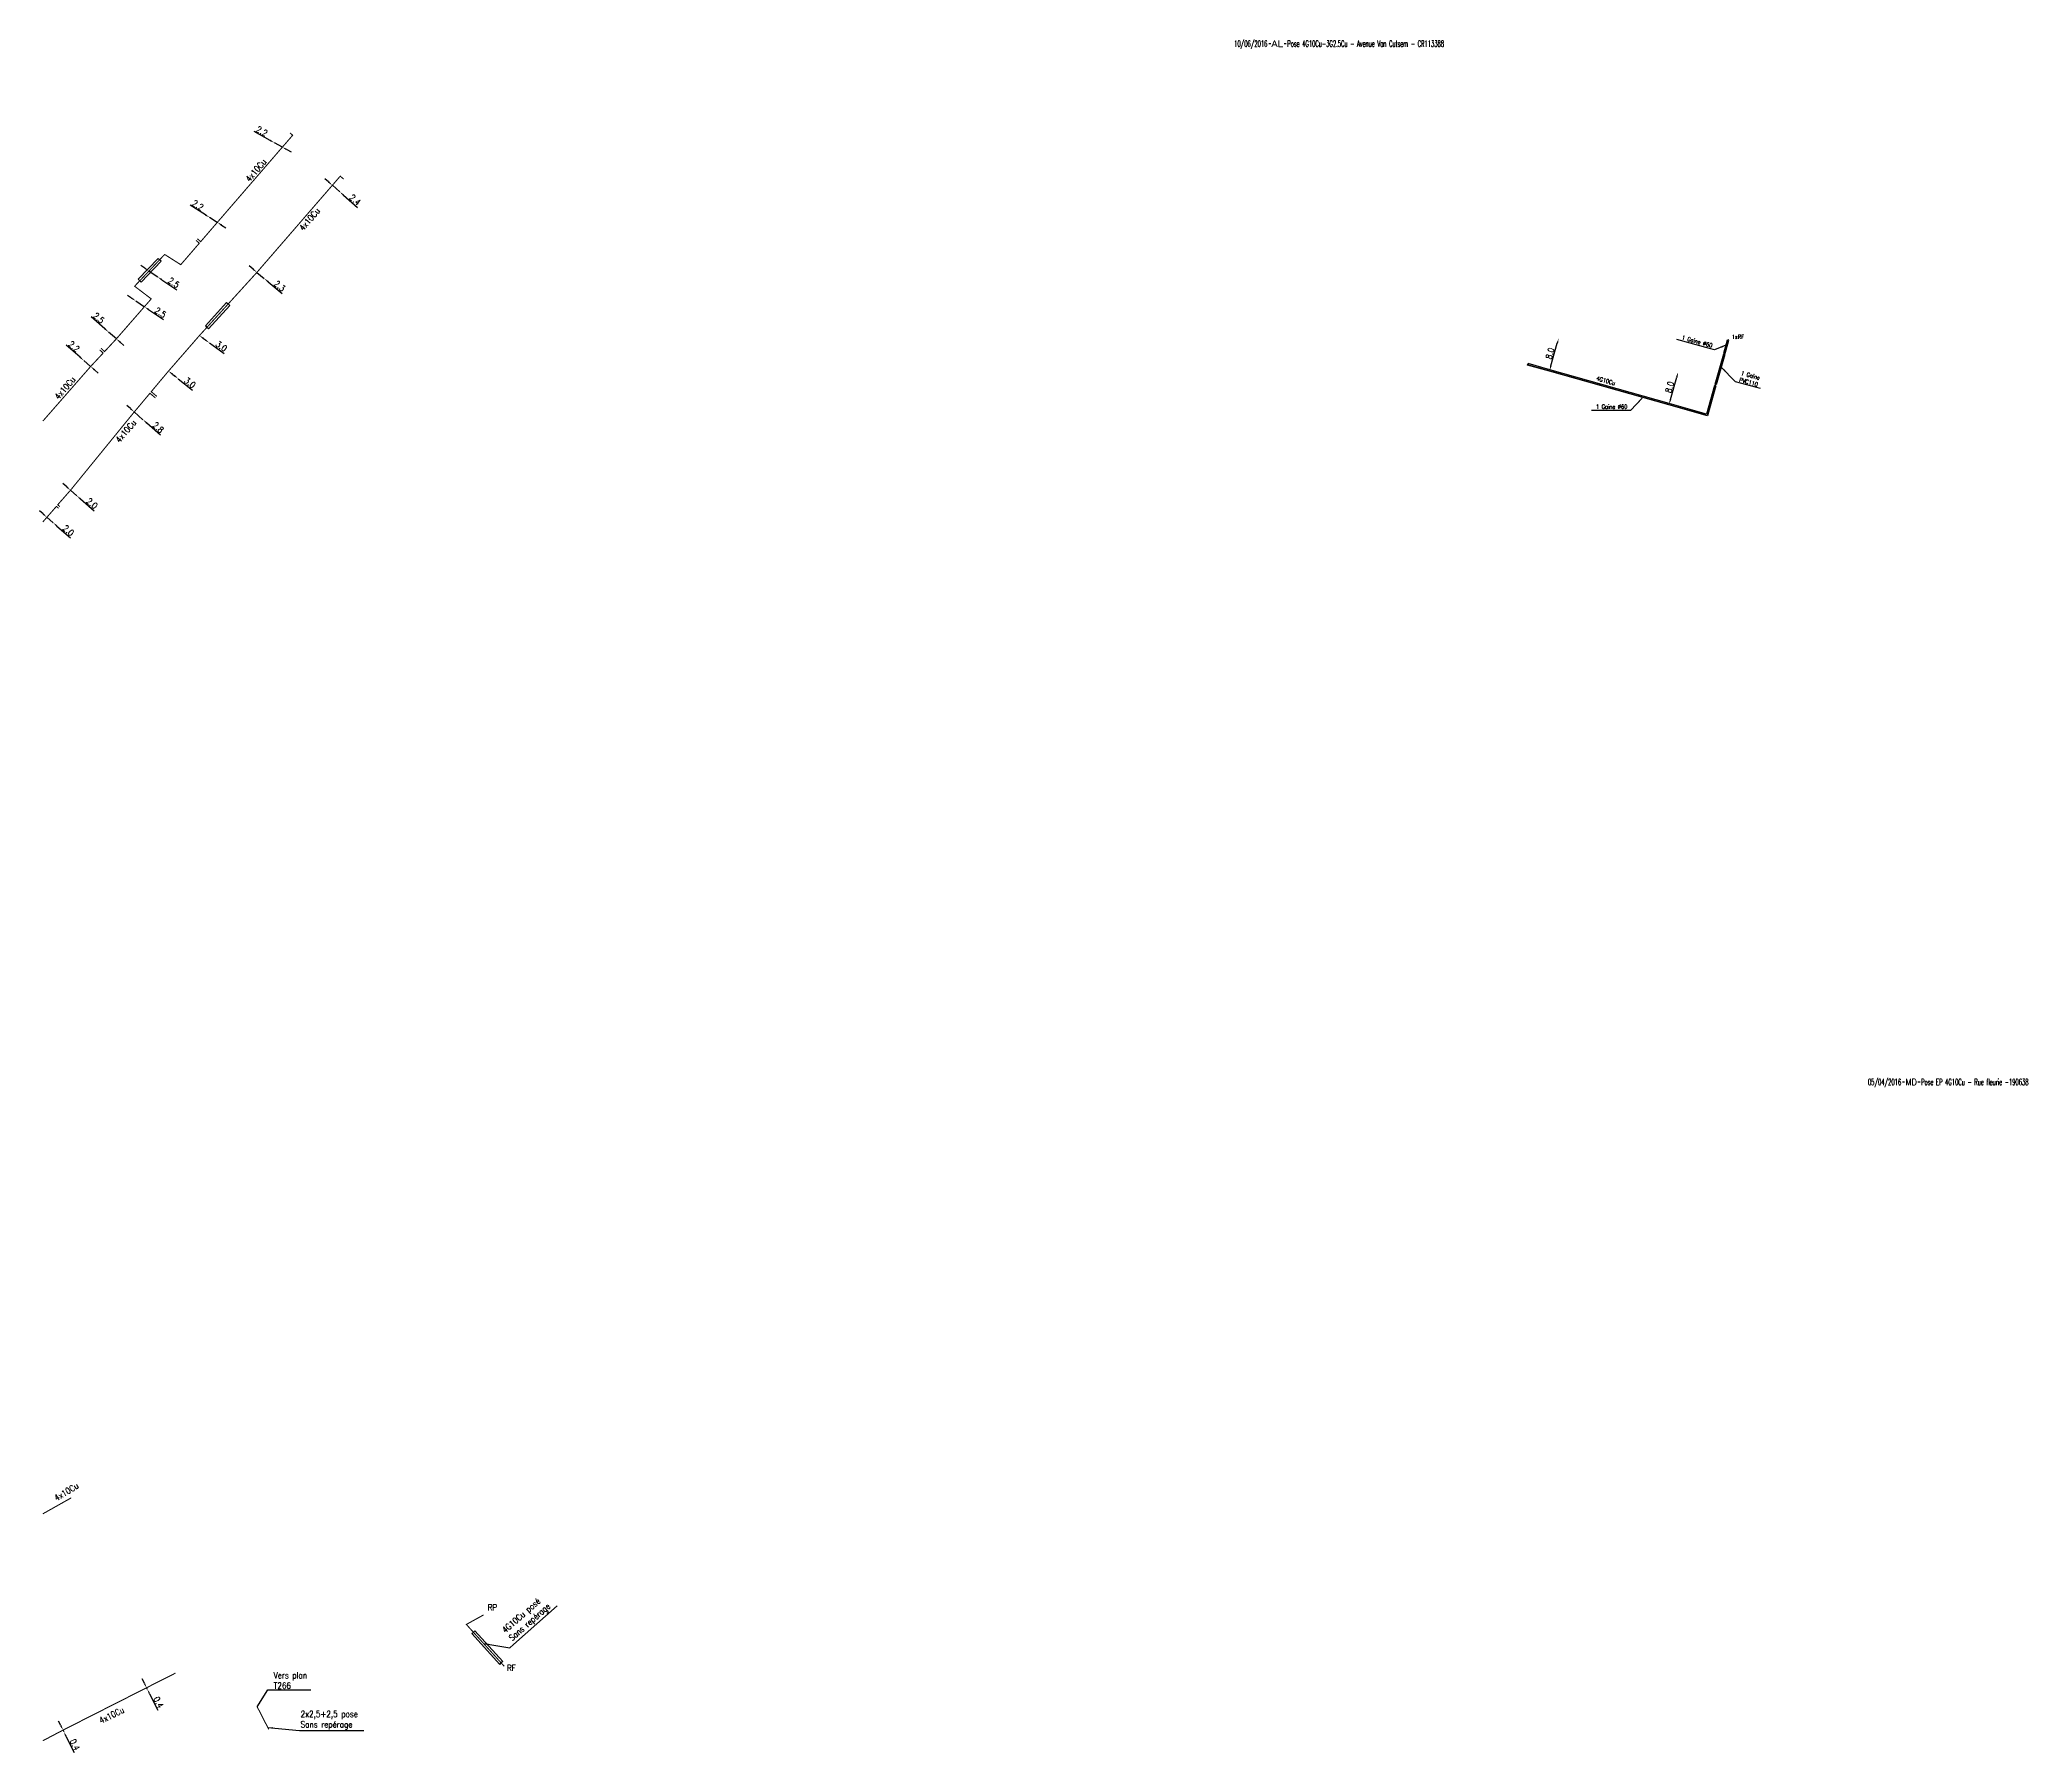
# Model space of a CAD drawing. Header units: millimetres. Extents: x 80999 to 81981, y 144000 to 144990.
# Drawn here: x 80999.2 to 81473, y 144577.7 to 144990 of the extents above; entities that cross this region are included whole.
import ezdxf
from ezdxf.enums import TextEntityAlignment as Align

# ---------------------------------------------------------------- set-up
doc = ezdxf.new("R2010")
doc.units = ezdxf.units.MM
doc.header["$PDMODE"] = 34
doc.linetypes.add('E_ST_Cu', pattern=[2000, 1000, 1000])
doc.layers.get('0').update_dxf_attribs({"linetype": 'CONTINUOUS'})
doc.layers.get('DEFPOINTS').update_dxf_attribs({"linetype": 'CONTINUOUS'})
for name, color, linetype in [('E_100', 3, 'CONTINUOUS'), ('E_400', 7, 'CONTINUOUS'), ('E_910', 3, 'CONTINUOUS')]:
    doc.layers.add(name, color=color, linetype=linetype)
doc.styles.get("Standard").update_dxf_attribs({"font": 'romans.shx', "width": 0.85})
doc.dimstyles.get("Standard").update_dxf_attribs({"dimtxt": 1.5, "dimasz": 1.2, "dimexe": 0.625, "dimexo": 0.625, "dimgap": 0.25, "dimtad": 1, "dimdec": 1, "dimzin": 0, "dimdsep": 46, "dimtxsty": 'Standard', "dimcen": -0.5, "dimadec": 0, "dimazin": 0, "dimtfac": 1, "dimtdec": 1, "dimtmove": 0, "dimatfit": 3, "dimfxl": 0, "dimtolj": 1, "dimtzin": 0, "dimarcsym": 0})

# ---------------------------------------------------------------- blocks, each defined once
blk = doc.blocks.new('*D73')
at = {"layer": 'DEFPOINTS', "color": 0, "linetype": 'Continuous', "transparency": 16777216}
for p in [(81009.85, 144912.72), (81009.85, 144912.72), (81011.51, 144911.28)]:
    blk.add_point(p, dxfattribs=at)
at = {"layer": 'E_100', "color": 0, "linetype": 'Continuous', "lineweight": -2, "transparency": 16777216}
for p, q in [((81008.95, 144913.51), (81005.65, 144916.38)), ((81011.51, 144911.28), (81009.85, 144912.72)), ((81012.42, 144910.49), (81013.32, 144909.7))]:
    blk.add_line(p, q, dxfattribs=at)
at = {"layer": 'E_100', "color": 0, "linetype": 'Continuous', "transparency": 16777216}
for points in [[(81009.08, 144913.66), (81008.82, 144913.36), (81009.85, 144912.72)], [(81012.55, 144910.64), (81012.29, 144910.34), (81011.51, 144911.28)]]:
    blk.add_solid(points, dxfattribs=at)
at = {"layer": 'E_100', "color": 0, "linetype": 'Continuous', "transparency": 16777216, "insert": (81007.5, 144916.09), "char_height": 1.5, "attachment_point": 5, "rotation": 319.0014}
blk.add_mtext('\\A1;2.2', dxfattribs=at)
blk = doc.blocks.new('*D74')
at = {"layer": 'DEFPOINTS', "color": 0, "linetype": 'Continuous', "transparency": 16777216}
for p in [(81015.82, 144919.57), (81015.82, 144919.57), (81017.7, 144917.93)]:
    blk.add_point(p, dxfattribs=at)
at = {"layer": 'E_100', "color": 0, "linetype": 'Continuous', "lineweight": -2, "transparency": 16777216}
for p, q in [((81014.91, 144920.36), (81011.61, 144923.22)), ((81017.7, 144917.93), (81015.82, 144919.57)), ((81018.6, 144917.14), (81019.51, 144916.36))]:
    blk.add_line(p, q, dxfattribs=at)
at = {"layer": 'E_100', "color": 0, "linetype": 'Continuous', "transparency": 16777216}
for points in [[(81015.04, 144920.51), (81014.78, 144920.21), (81015.82, 144919.57)], [(81018.74, 144917.3), (81018.47, 144916.99), (81017.7, 144917.93)]]:
    blk.add_solid(points, dxfattribs=at)
at = {"layer": 'E_100', "color": 0, "linetype": 'Continuous', "transparency": 16777216, "insert": (81013.46, 144922.94), "char_height": 1.5, "attachment_point": 5, "rotation": 319.0014}
blk.add_mtext('\\A1;2.5', dxfattribs=at)
blk = doc.blocks.new('*D75')
at = {"layer": 'DEFPOINTS', "color": 0, "linetype": 'Continuous', "transparency": 16777216}
for p in [(81040.14, 144947.14), (81040.14, 144947.14), (81041.99, 144945.96)]:
    blk.add_point(p, dxfattribs=at)
at = {"layer": 'E_100', "color": 0, "linetype": 'Continuous', "lineweight": -2, "transparency": 16777216}
for p, q in [((81039.12, 144947.78), (81035.44, 144950.13)), ((81041.99, 144945.96), (81040.14, 144947.14)), ((81043.01, 144945.32), (81044.02, 144944.67))]:
    blk.add_line(p, q, dxfattribs=at)
at = {"layer": 'E_100', "color": 0, "linetype": 'Continuous', "transparency": 16777216}
for points in [[(81039.23, 144947.95), (81039.02, 144947.61), (81040.14, 144947.14)], [(81043.11, 144945.49), (81042.9, 144945.15), (81041.99, 144945.96)]]:
    blk.add_solid(points, dxfattribs=at)
at = {"layer": 'E_100', "color": 0, "linetype": 'Continuous', "transparency": 16777216, "insert": (81037.31, 144950.12), "char_height": 1.5, "attachment_point": 5, "rotation": 327.564}
blk.add_mtext('\\A1;2.2', dxfattribs=at)
blk = doc.blocks.new('*D76')
at = {"layer": 'DEFPOINTS', "color": 0, "linetype": 'Continuous', "transparency": 16777216}
for p in [(81055.72, 144965.12), (81055.72, 144965.12), (81057.64, 144964.06)]:
    blk.add_point(p, dxfattribs=at)
at = {"layer": 'E_100', "color": 0, "linetype": 'Continuous', "lineweight": -2, "transparency": 16777216}
for p, q in [((81054.67, 144965.7), (81050.84, 144967.81)), ((81057.64, 144964.06), (81055.72, 144965.12)), ((81058.69, 144963.48), (81059.75, 144962.9))]:
    blk.add_line(p, q, dxfattribs=at)
at = {"layer": 'E_100', "color": 0, "linetype": 'Continuous', "transparency": 16777216}
for points in [[(81054.76, 144965.88), (81054.57, 144965.53), (81055.72, 144965.12)], [(81058.79, 144963.66), (81058.6, 144963.31), (81057.64, 144964.06)]]:
    blk.add_solid(points, dxfattribs=at)
at = {"layer": 'E_100', "color": 0, "linetype": 'Continuous', "transparency": 16777216, "insert": (81052.71, 144967.92), "char_height": 1.5, "attachment_point": 5, "rotation": 331.1407}
blk.add_mtext('\\A1;2.2', dxfattribs=at)
blk = doc.blocks.new('*D77')
at = {"layer": 'DEFPOINTS', "color": 0, "linetype": 'Continuous', "transparency": 16777216}
for p in [(81022.37, 144927.06), (81024.44, 144925.66), (81024.44, 144925.66)]:
    blk.add_point(p, dxfattribs=at)
at = {"layer": 'E_100', "color": 0, "linetype": 'Continuous', "lineweight": -2, "transparency": 16777216}
for p, q in [((81021.37, 144927.73), (81020.38, 144928.39)), ((81022.37, 144927.06), (81024.44, 144925.66)), ((81025.44, 144924.99), (81029.07, 144922.56))]:
    blk.add_line(p, q, dxfattribs=at)
at = {"layer": 'E_100', "color": 0, "linetype": 'Continuous', "transparency": 16777216}
for points in [[(81021.48, 144927.89), (81021.26, 144927.56), (81022.37, 144927.06)], [(81025.55, 144925.16), (81025.33, 144924.83), (81024.44, 144925.66)]]:
    blk.add_solid(points, dxfattribs=at)
at = {"layer": 'E_100', "color": 0, "linetype": 'Continuous', "transparency": 16777216, "insert": (81028.31, 144924.27), "char_height": 1.5, "attachment_point": 5, "rotation": 326.1197}
blk.add_mtext('\\A1;2.5', dxfattribs=at)
blk = doc.blocks.new('*D78')
at = {"layer": 'DEFPOINTS', "color": 0, "linetype": 'Continuous', "transparency": 16777216}
for p in [(81025.57, 144934.24), (81027.64, 144932.84), (81027.64, 144932.84)]:
    blk.add_point(p, dxfattribs=at)
at = {"layer": 'E_100', "color": 0, "linetype": 'Continuous', "lineweight": -2, "transparency": 16777216}
for p, q in [((81024.57, 144934.91), (81023.58, 144935.58)), ((81025.57, 144934.24), (81027.64, 144932.84)), ((81028.63, 144932.17), (81032.26, 144929.73))]:
    blk.add_line(p, q, dxfattribs=at)
at = {"layer": 'E_100', "color": 0, "linetype": 'Continuous', "transparency": 16777216}
for points in [[(81024.68, 144935.08), (81024.46, 144934.75), (81025.57, 144934.24)], [(81028.75, 144932.34), (81028.52, 144932.01), (81027.64, 144932.84)]]:
    blk.add_solid(points, dxfattribs=at)
at = {"layer": 'E_100', "color": 0, "linetype": 'Continuous', "transparency": 16777216, "insert": (81031.5, 144931.45), "char_height": 1.5, "attachment_point": 5, "rotation": 326.0336}
blk.add_mtext('\\A1;2.5', dxfattribs=at)
blk = doc.blocks.new('*D79')
at = {"layer": 'DEFPOINTS', "color": 0, "linetype": 'Continuous', "transparency": 16777216}
for p in [(81000.98, 144874.99), (81002.49, 144873.68), (81002.49, 144873.68)]:
    blk.add_point(p, dxfattribs=at)
at = {"layer": 'E_100', "color": 0, "linetype": 'Continuous', "lineweight": -2, "transparency": 16777216}
for p, q in [((81000.08, 144875.78), (80999.17, 144876.57)), ((81000.98, 144874.99), (81002.49, 144873.68)), ((81003.4, 144872.89), (81006.69, 144870.02))]:
    blk.add_line(p, q, dxfattribs=at)
at = {"layer": 'E_100', "color": 0, "linetype": 'Continuous', "transparency": 16777216}
for points in [[(81000.21, 144875.93), (80999.95, 144875.63), (81000.98, 144874.99)], [(81003.53, 144873.04), (81003.27, 144872.74), (81002.49, 144873.68)]]:
    blk.add_solid(points, dxfattribs=at)
at = {"layer": 'E_100', "color": 0, "linetype": 'Continuous', "transparency": 16777216, "insert": (81006.15, 144871.82), "char_height": 1.5, "attachment_point": 5, "rotation": 318.9385}
blk.add_mtext('\\A1;2.0', dxfattribs=at)
blk = doc.blocks.new('*D80')
at = {"layer": 'DEFPOINTS', "color": 0, "linetype": 'Continuous', "transparency": 16777216}
for p in [(81006.66, 144881.5), (81008.16, 144880.19), (81008.16, 144880.19)]:
    blk.add_point(p, dxfattribs=at)
at = {"layer": 'E_100', "color": 0, "linetype": 'Continuous', "lineweight": -2, "transparency": 16777216}
for p, q in [((81005.75, 144882.29), (81004.85, 144883.08)), ((81006.66, 144881.5), (81008.16, 144880.19)), ((81009.07, 144879.4), (81012.36, 144876.53))]:
    blk.add_line(p, q, dxfattribs=at)
at = {"layer": 'E_100', "color": 0, "linetype": 'Continuous', "transparency": 16777216}
for points in [[(81005.88, 144882.44), (81005.62, 144882.14), (81006.66, 144881.5)], [(81009.2, 144879.55), (81008.94, 144879.25), (81008.16, 144880.19)]]:
    blk.add_solid(points, dxfattribs=at)
at = {"layer": 'E_100', "color": 0, "linetype": 'Continuous', "transparency": 16777216, "insert": (81011.83, 144878.33), "char_height": 1.5, "attachment_point": 5, "rotation": 318.9385}
blk.add_mtext('\\A1;2.0', dxfattribs=at)
blk = doc.blocks.new('*D81')
at = {"layer": 'DEFPOINTS', "color": 0, "linetype": 'Continuous', "transparency": 16777216}
for p in [(81022, 144900.33), (81024.1, 144898.48), (81024.1, 144898.48)]:
    blk.add_point(p, dxfattribs=at)
at = {"layer": 'E_100', "color": 0, "linetype": 'Continuous', "lineweight": -2, "transparency": 16777216}
for p, q in [((81021.1, 144901.13), (81020.2, 144901.92)), ((81022, 144900.33), (81024.1, 144898.48)), ((81025, 144897.69), (81028.28, 144894.8))]:
    blk.add_line(p, q, dxfattribs=at)
at = {"layer": 'E_100', "color": 0, "linetype": 'Continuous', "transparency": 16777216}
for points in [[(81021.23, 144901.28), (81020.97, 144900.98), (81022, 144900.33)], [(81025.14, 144897.84), (81024.87, 144897.54), (81024.1, 144898.48)]]:
    blk.add_solid(points, dxfattribs=at)
at = {"layer": 'E_100', "color": 0, "linetype": 'Continuous', "transparency": 16777216, "insert": (81027.76, 144896.6), "char_height": 1.5, "attachment_point": 5, "rotation": 318.6452}
blk.add_mtext('\\A1;2.8', dxfattribs=at)
blk = doc.blocks.new('*D82')
at = {"layer": 'DEFPOINTS', "color": 0, "linetype": 'Continuous', "transparency": 16777216}
for p in [(81030.25, 144910.18), (81032.6, 144908.32), (81032.6, 144908.32)]:
    blk.add_point(p, dxfattribs=at)
at = {"layer": 'E_100', "color": 0, "linetype": 'Continuous', "lineweight": -2, "transparency": 16777216}
for p, q in [((81031.19, 144909.43), (81031.66, 144909.06)), ((81032.6, 144908.32), (81036.03, 144905.6))]:
    blk.add_line(p, q, dxfattribs=at)
at = {"layer": 'E_100', "color": 0, "linetype": 'Continuous', "transparency": 16777216}
for points in [[(81031.31, 144909.59), (81031.06, 144909.28), (81030.25, 144910.18)], [(81031.78, 144909.22), (81031.53, 144908.9), (81032.6, 144908.32)]]:
    blk.add_solid(points, dxfattribs=at)
at = {"layer": 'E_100', "color": 0, "linetype": 'Continuous', "transparency": 16777216, "insert": (81035.4, 144907.37), "char_height": 1.5, "attachment_point": 5, "rotation": 321.6623}
blk.add_mtext('\\A1;3.0', dxfattribs=at)
blk = doc.blocks.new('*D83')
at = {"layer": 'DEFPOINTS', "color": 0, "linetype": 'Continuous', "transparency": 16777216}
for p in [(81037.68, 144918.71), (81040.11, 144916.96), (81040.11, 144916.96)]:
    blk.add_point(p, dxfattribs=at)
at = {"layer": 'E_100', "color": 0, "linetype": 'Continuous', "lineweight": -2, "transparency": 16777216}
for p, q in [((81038.65, 144918.01), (81039.14, 144917.66)), ((81040.11, 144916.96), (81043.67, 144914.41))]:
    blk.add_line(p, q, dxfattribs=at)
at = {"layer": 'E_100', "color": 0, "linetype": 'Continuous', "transparency": 16777216}
for points in [[(81038.77, 144918.17), (81038.53, 144917.84), (81037.68, 144918.71)], [(81039.26, 144917.82), (81039.02, 144917.49), (81040.11, 144916.96)]]:
    blk.add_solid(points, dxfattribs=at)
at = {"layer": 'E_100', "color": 0, "linetype": 'Continuous', "transparency": 16777216, "insert": (81042.96, 144916.15), "char_height": 1.5, "attachment_point": 5, "rotation": 324.3782}
blk.add_mtext('\\A1;3.0', dxfattribs=at)
blk = doc.blocks.new('*D84')
at = {"layer": 'DEFPOINTS', "color": 0, "linetype": 'Continuous', "transparency": 16777216}
for p in [(81051.52, 144933.93), (81053.29, 144932.45), (81053.29, 144932.45)]:
    blk.add_point(p, dxfattribs=at)
at = {"layer": 'E_100', "color": 0, "linetype": 'Continuous', "lineweight": -2, "transparency": 16777216}
for p, q in [((81050.6, 144934.7), (81049.68, 144935.47)), ((81051.52, 144933.93), (81053.29, 144932.45)), ((81054.21, 144931.68), (81057.56, 144928.88))]:
    blk.add_line(p, q, dxfattribs=at)
at = {"layer": 'E_100', "color": 0, "linetype": 'Continuous', "transparency": 16777216}
for points in [[(81050.73, 144934.85), (81050.47, 144934.54), (81051.52, 144933.93)], [(81054.34, 144931.84), (81054.08, 144931.53), (81053.29, 144932.45)]]:
    blk.add_solid(points, dxfattribs=at)
at = {"layer": 'E_100', "color": 0, "linetype": 'Continuous', "transparency": 16777216, "insert": (81056.99, 144930.66), "char_height": 1.5, "attachment_point": 5, "rotation": 320.0975}
blk.add_mtext('\\A1;2.3', dxfattribs=at)
blk = doc.blocks.new('*D85')
at = {"layer": 'DEFPOINTS', "color": 0, "linetype": 'Continuous', "transparency": 16777216}
for p in [(81069.67, 144954.88), (81071.47, 144953.3), (81071.47, 144953.3)]:
    blk.add_point(p, dxfattribs=at)
at = {"layer": 'E_100', "color": 0, "linetype": 'Continuous', "lineweight": -2, "transparency": 16777216}
for p, q in [((81068.77, 144955.68), (81067.87, 144956.47)), ((81069.67, 144954.88), (81071.47, 144953.3)), ((81072.37, 144952.51), (81075.7, 144949.58))]:
    blk.add_line(p, q, dxfattribs=at)
at = {"layer": 'E_100', "color": 0, "linetype": 'Continuous', "transparency": 16777216}
for points in [[(81068.9, 144955.83), (81068.63, 144955.53), (81069.67, 144954.88)], [(81072.5, 144952.66), (81072.24, 144952.36), (81071.47, 144953.3)]]:
    blk.add_solid(points, dxfattribs=at)
at = {"layer": 'E_100', "color": 0, "linetype": 'Continuous', "transparency": 16777216, "insert": (81075.14, 144951.39), "char_height": 1.5, "attachment_point": 5, "rotation": 318.6376}
blk.add_mtext('\\A1;2.4', dxfattribs=at)
blk = doc.blocks.new('*D86')
at = {"layer": 'DEFPOINTS', "color": 0, "linetype": 'Continuous', "transparency": 16777216}
for p in [(81004.86, 144583.11), (81005.03, 144582.75), (81005.03, 144582.75)]:
    blk.add_point(p, dxfattribs=at)
at = {"layer": 'E_100', "color": 0, "linetype": 'Continuous', "lineweight": -2, "transparency": 16777216}
for p, q in [((81004.33, 144584.19), (81003.8, 144585.26)), ((81004.86, 144583.11), (81005.03, 144582.75)), ((81005.56, 144581.67), (81007.52, 144577.7))]:
    blk.add_line(p, q, dxfattribs=at)
at = {"layer": 'E_100', "color": 0, "linetype": 'Continuous', "transparency": 16777216}
for points in [[(81004.51, 144584.27), (81004.15, 144584.1), (81004.86, 144583.11)], [(81005.74, 144581.76), (81005.38, 144581.59), (81005.03, 144582.75)]]:
    blk.add_solid(points, dxfattribs=at)
at = {"layer": 'E_100', "color": 0, "linetype": 'Continuous', "transparency": 16777216, "insert": (81007.7, 144579.59), "char_height": 1.5, "attachment_point": 5, "rotation": 296.1795}
blk.add_mtext('\\A1;0.4', dxfattribs=at)
blk = doc.blocks.new('*D87')
at = {"layer": 'DEFPOINTS', "color": 0, "linetype": 'Continuous', "transparency": 16777216}
for p in [(81024.96, 144593.31), (81025.14, 144592.95), (81025.14, 144592.95)]:
    blk.add_point(p, dxfattribs=at)
at = {"layer": 'E_100', "color": 0, "linetype": 'Continuous', "lineweight": -2, "transparency": 16777216}
for p, q in [((81024.43, 144594.38), (81023.9, 144595.46)), ((81024.96, 144593.31), (81025.14, 144592.95)), ((81025.68, 144591.87), (81027.65, 144587.91))]:
    blk.add_line(p, q, dxfattribs=at)
at = {"layer": 'E_100', "color": 0, "linetype": 'Continuous', "transparency": 16777216}
for points in [[(81024.61, 144594.47), (81024.25, 144594.29), (81024.96, 144593.31)], [(81025.86, 144591.96), (81025.5, 144591.79), (81025.14, 144592.95)]]:
    blk.add_solid(points, dxfattribs=at)
at = {"layer": 'E_100', "color": 0, "linetype": 'Continuous', "transparency": 16777216, "insert": (81027.83, 144589.8), "char_height": 1.5, "attachment_point": 5, "rotation": 296.4484}
blk.add_mtext('\\A1;0.4', dxfattribs=at)
blk = doc.blocks.new('GIS_MODF')
at = {"color": 0, "linetype": 'Continuous', "flags": 128}
for points in [[(-2.18, -0.01), (-1.68, -0.01)], [(1.52, -0.01), (2.02, -0.01)]]:
    blk.add_lwpolyline(points, dxfattribs=at)
at = {"color": 0, "linetype": 'Continuous', "width": 0.5}
blk.add_attdef('DATE', text='', height=1.5, dxfattribs=at).set_placement((-2.5, -0.8), align=Align.RIGHT)
at = {"color": 0, "linetype": 'Continuous', "width": 1.771291}
blk.add_attdef('USER', text='', height=1.5, dxfattribs=at).set_placement((-1.51, -0.8), (1.28, -0.8), align=Align.FIT)
at = {"color": 0, "linetype": 'Continuous', "width": 0.5}
blk.add_attdef('DESC', (2.29, -0.8), '', height=1.5, dxfattribs=at)
blk = doc.blocks.new('*D153')
at = {"layer": 'DEFPOINTS', "color": 0, "linetype": 'Continuous', "transparency": 16777216}
for p in [(81393.53, 144909.89), (81393.53, 144909.89), (81391.35, 144902.19)]:
    blk.add_point(p, dxfattribs=at)
at = {"layer": 'E_100', "color": 0, "linetype": 'Continuous', "lineweight": -2, "transparency": 16777216}
blk.add_line((81391.68, 144903.34), (81393.2, 144908.73), dxfattribs=at)
at = {"layer": 'E_100', "color": 0, "linetype": 'Continuous', "transparency": 16777216}
for points in [[(81393.01, 144908.79), (81393.39, 144908.68), (81393.53, 144909.89)], [(81391.49, 144903.4), (81391.87, 144903.29), (81391.35, 144902.19)]]:
    blk.add_solid(points, dxfattribs=at)
at = {"layer": 'E_100', "color": 0, "linetype": 'Continuous', "transparency": 16777216, "insert": (81391.48, 144906.31), "char_height": 1.5, "attachment_point": 5, "rotation": 74.2323}
blk.add_mtext('\\A1;8.0', dxfattribs=at)
blk = doc.blocks.new('*D154')
at = {"layer": 'DEFPOINTS', "color": 0, "linetype": 'Continuous', "transparency": 16777216}
for p in [(81364.76, 144918.01), (81364.76, 144918.01), (81362.59, 144910.31)]:
    blk.add_point(p, dxfattribs=at)
at = {"layer": 'E_100', "color": 0, "linetype": 'Continuous', "lineweight": -2, "transparency": 16777216}
blk.add_line((81362.91, 144911.47), (81364.43, 144916.86), dxfattribs=at)
at = {"layer": 'E_100', "color": 0, "linetype": 'Continuous', "transparency": 16777216}
for points in [[(81364.24, 144916.91), (81364.63, 144916.8), (81364.76, 144918.01)], [(81362.72, 144911.52), (81363.1, 144911.41), (81362.59, 144910.31)]]:
    blk.add_solid(points, dxfattribs=at)
at = {"layer": 'E_100', "color": 0, "linetype": 'Continuous', "transparency": 16777216, "insert": (81362.71, 144914.43), "char_height": 1.5, "attachment_point": 5, "rotation": 74.2323}
blk.add_mtext('\\A1;8.0', dxfattribs=at)

msp = doc.modelspace()

# ---------------------------------------------------------------- linework, layer by layer
at = {"layer": 'E_100', "linetype": 'E_ST_Cu', "flags": 128}
for points in [[(81037.21, 144942, 0.25, 0.25, 0), (81037.99, 144941.32, 0.25, 0.25, 0), (81041.99, 144945.96, 0.25, 0.25, 0), (81057.64, 144964.06, 0.25, 0.25, 0), (81060.13, 144966.93, 0.25, 0.25, 0), (81059.48, 144967.49, 0, 0, 0)], [(81027.43, 144904.09, 0.25, 0.25, 0), (81026.09, 144905.22, 0.25, 0.25, 0), (81030.25, 144910.18, 0.25, 0.25, 0), (81037.68, 144918.71, 0.25, 0.25, 0), (81051.52, 144933.93, 0.25, 0.25, 0), (81069.67, 144954.88, 0.25, 0.25, 0), (81071.57, 144957.08, 0.25, 0.25, 0), (81072.4, 144956.36, 0, 0, 0)], [(81111.04, 144598.47, 0.25, 0.25, 0), (81101.92, 144608.54, 0.25, 0.25, 0), (81106.07, 144610.84, 0, 0, 0)]]:
    msp.add_lwpolyline(points, format="xyseb", dxfattribs=at)
for points, const_width in [([(81014, 144915.67), (81014.86, 144914.87), (81017.7, 144917.93), (81017.7, 144917.93), (81017.7, 144917.93), (81024.44, 144925.66), (81026.09, 144927.55), (81022.09, 144930.6), (81023.33, 144931.91), (81029.32, 144938.24), (81033.19, 144935.78), (81033.87, 144936.56), (81037.66, 144940.95), (81036.88, 144941.62)], 0.25), ([(81000, 144898.13), (81011.51, 144911.28), (81014.52, 144914.51), (81013.68, 144915.29)], 0.25), ([(81405.6, 144917.78), (81400.47, 144899.62), (81391.35, 144902.19), (81362.59, 144910.31), (81357.11, 144911.86)], 0.1), ([(81004.11, 144877.55), (81003.58, 144877.99), (81006.66, 144881.5), (81022, 144900.33), (81025.77, 144904.83), (81027.1, 144903.72)], 0.25), ([(81000, 144873.86), (81000.98, 144874.99), (81003.26, 144877.6), (81003.78, 144877.17)], 0.25), ([(81000, 144635.16), (81006.84, 144639.01)], 0.25), ([(81000, 144580.55), (81004.86, 144583.11), (81031.95, 144596.85)], 0.25), ([(81054.37, 144583.29), (81051.6, 144588.7)], 0.25)]:
    msp.add_lwpolyline(points, dxfattribs=dict(at, const_width=const_width))
at = {"layer": 'E_400', "color": 7}
for p, q in [((81022.97, 144932.26), (81027.74, 144937.3)), ((81023.69, 144931.57), (81028.47, 144936.61)), ((81027.74, 144937.3), (81028.1, 144936.95)), ((81028.47, 144936.61), (81028.1, 144936.95)), ((81022.97, 144932.26), (81023.33, 144931.91)), ((81023.69, 144931.57), (81023.33, 144931.91)), ((81039.12, 144921.04), (81044.23, 144926.65)), ((81039.86, 144920.36), (81044.97, 144925.98)), ((81044.23, 144926.65), (81044.6, 144926.32)), ((81044.97, 144925.98), (81044.6, 144926.32)), ((81039.12, 144921.04), (81039.49, 144920.7)), ((81039.86, 144920.36), (81039.49, 144920.7)), ((81103.23, 144606.35), (81103.6, 144606.68)), ((81109.94, 144598.94), (81103.23, 144606.35)), ((81103.97, 144607.02), (81103.6, 144606.68)), ((81110.68, 144599.61), (81103.97, 144607.02)), ((81109.94, 144598.94), (81110.31, 144599.27)), ((81110.68, 144599.61), (81110.31, 144599.27))]:
    msp.add_line(p, q, dxfattribs=at)
at = {"layer": 'E_400', "color": 7, "linetype": 'CONTINUOUS'}
for p, q in [((81404.49, 144914.5), (81405.4, 144917.7)), ((81404.83, 144914.41), (81405.73, 144917.61)), ((81405.4, 144917.7), (81405.56, 144917.66)), ((81405.73, 144917.61), (81405.56, 144917.66)), ((81357.31, 144911.62), (81357.36, 144911.79)), ((81362.54, 144910.14), (81357.31, 144911.62)), ((81357.4, 144911.96), (81357.36, 144911.79)), ((81362.63, 144910.48), (81357.4, 144911.96)), ((81404.42, 144914.27), (81402.36, 144906.97)), ((81404.76, 144914.18), (81402.7, 144906.87)), ((81404.42, 144914.27), (81404.59, 144914.22)), ((81404.49, 144914.5), (81404.66, 144914.46)), ((81404.76, 144914.18), (81404.59, 144914.22)), ((81404.83, 144914.41), (81404.66, 144914.46)), ((81391.31, 144902.02), (81362.54, 144910.14)), ((81391.4, 144902.36), (81362.63, 144910.48)), ((81402.29, 144906.7), (81400.35, 144899.83)), ((81402.62, 144906.61), (81400.59, 144899.4)), ((81402.29, 144906.7), (81402.45, 144906.66)), ((81402.36, 144906.97), (81402.53, 144906.92)), ((81402.62, 144906.61), (81402.45, 144906.66)), ((81402.7, 144906.87), (81402.53, 144906.92)), ((81400.59, 144899.4), (81391.31, 144902.02)), ((81400.35, 144899.83), (81391.4, 144902.36))]:
    msp.add_line(p, q, dxfattribs=at)

# ---------------------------------------------------------------- block references
at = {"layer": 'E_910', "linetype": 'Continuous'}
ref = msp.add_blockref('GIS_MODF', (81297.19, 144989.01), dxfattribs=at)
ref.add_attrib('DATE', '10/06/2016', dxfattribs={"layer": '0', "color": 0, "linetype": 'Continuous', "height": 1.5, "width": 0.5}).set_placement((81294.69, 144988.22), align=Align.RIGHT)
ref.add_attrib('USER', 'AL', dxfattribs={"layer": '0', "color": 0, "linetype": 'Continuous', "height": 1.5, "width": 1.14613}).set_placement((81295.68, 144988.22), (81298.47, 144988.22), align=Align.FIT)
ref.add_attrib('DESC', 'Pose 4G10Cu-3G2.5Cu - Avenue Van Cutsem - CR113388', (81299.48, 144988.22), dxfattribs={"layer": '0', "color": 0, "linetype": 'Continuous', "height": 1.5, "width": 0.5})
ref = msp.add_blockref('GIS_MODF', (81449.71, 144739.12), dxfattribs=at)
ref.add_attrib('DATE', '05/04/2016', dxfattribs={"layer": '0', "color": 0, "linetype": 'Continuous', "height": 1.5, "width": 0.5}).set_placement((81447.2, 144738.32), align=Align.RIGHT)
ref.add_attrib('USER', 'MD', dxfattribs={"layer": '0', "color": 0, "linetype": 'Continuous', "height": 1.5, "width": 0.927819}).set_placement((81448.2, 144738.32), (81450.98, 144738.32), align=Align.FIT)
ref.add_attrib('DESC', 'Pose EP 4G10Cu - Rue fleurie -190638', (81451.99, 144738.32), dxfattribs={"layer": '0', "color": 0, "linetype": 'Continuous', "height": 1.5, "width": 0.5})

# ---------------------------------------------------------------- texts
at = {"layer": 'E_100', "linetype": 'Continuous', "width": 0.85}
for rotation, p in [(49.3544, (81051.28, 144958.5)), (49.3544, (81064.16, 144946.7)), (49.3544, (81005.33, 144906.1)), (49.3544, (81019.96, 144895.72)), (31.3759, (81005.66, 144640.47)), (26.4024, (81016.56, 144586.71))]:
    msp.add_text('4x10Cu', height=1.5, rotation=rotation, dxfattribs=at).set_placement(p, align=Align.MIDDLE)
msp.add_text('4G10Cu', height=1, rotation=344.2323, dxfattribs=at).set_placement((81373.76, 144907.98))
at = {"layer": 'E_100', "linetype": 'Continuous', "insert": (81406.44, 144918.91), "char_height": 1, "attachment_point": 1}
msp.add_mtext_dynamic_manual_height_columns('1xRF', width=1, gutter_width=5, heights=[0], dxfattribs=at)
at = {"layer": 'E_100', "linetype": 'Continuous', "char_height": 1.5, "attachment_point": 7}
for s, insert in [('RP', (81107.03, 144611.88)), ('RF', (81111.68, 144597.34)), ('Vers plan\\PT266', (81055.56, 144593.07)), ('2x2,5+2,5 pose\\PSans repérage', (81062.04, 144583.23))]:
    msp.add_mtext(s, dxfattribs=dict(at, insert=insert))
at = {"layer": 'E_100', "linetype": 'Continuous', "insert": (81113.27, 144604.09), "char_height": 1.5, "attachment_point": 7, "rotation": 41.3542}
msp.add_mtext('4G10Cu posé\\PSans repérage', dxfattribs=at)
at = {"layer": 'E_400', "linetype": 'Continuous', "char_height": 1, "rotation": 344.5499}
for s, insert, attachment_point in [('\\A1;1 Gaine %%C60', (81401.87, 144916.78), 3), ('\\A1;1 Gaine \\PPVC110', (81408.82, 144910.22), 1)]:
    msp.add_mtext(s, dxfattribs=dict(at, insert=insert, attachment_point=attachment_point))
at = {"layer": 'E_400', "linetype": 'Continuous', "insert": (81381.31, 144902.1), "char_height": 1, "attachment_point": 3}
msp.add_mtext('\\A1;1 Gaine %%C60', dxfattribs=at)

# ---------------------------------------------------------------- dimensions: what is measured, and where the dimension line sits
at = {"layer": 'E_100', "linetype": 'Continuous'}
for base, p1, p2, angle, picture, middle in [((81055.72, 144965.12), (81057.64, 144964.06), (81055.72, 144965.12), 331.1407, '*D76', (81052.23, 144967.04)), ((81071.47, 144953.3), (81069.67, 144954.88), (81071.47, 144953.3), 138.6376, '*D85', (81074.48, 144950.64)), ((81040.14, 144947.14), (81041.99, 144945.96), (81040.14, 144947.14), 327.564, '*D75', (81036.77, 144949.28)), ((81027.64, 144932.84), (81025.57, 144934.24), (81027.64, 144932.84), 146.0336, '*D78', (81030.95, 144930.62)), ((81053.29, 144932.45), (81051.52, 144933.93), (81053.29, 144932.45), 140.0975, '*D84', (81056.34, 144929.9)), ((81024.44, 144925.66), (81022.37, 144927.06), (81024.44, 144925.66), 146.1197, '*D77', (81027.75, 144923.44)), ((81015.82, 144919.57), (81017.7, 144917.93), (81015.82, 144919.57), 319.0014, '*D74', (81012.81, 144922.18)), ((81009.85, 144912.72), (81011.51, 144911.28), (81009.85, 144912.72), 319.0014, '*D73', (81006.84, 144915.34)), ((81040.11, 144916.96), (81037.68, 144918.71), (81040.11, 144916.96), 144.3782, '*D83', (81042.38, 144915.34)), ((81032.6, 144908.32), (81030.25, 144910.18), (81032.6, 144908.32), 141.6623, '*D82', (81034.78, 144906.59)), ((81024.1, 144898.48), (81022, 144900.33), (81024.1, 144898.48), 138.6452, '*D81', (81027.09, 144895.85)), ((81008.16, 144880.19), (81006.66, 144881.5), (81008.16, 144880.19), 138.9385, '*D80', (81011.17, 144877.57)), ((81002.49, 144873.68), (81000.98, 144874.99), (81002.49, 144873.68), 138.9385, '*D79', (81005.5, 144871.06)), ((81025.14, 144592.95), (81024.96, 144593.31), (81025.14, 144592.95), 116.4484, '*D87', (81026.93, 144589.35)), ((81005.03, 144582.75), (81004.86, 144583.11), (81005.03, 144582.75), 116.1795, '*D86', (81006.81, 144579.15))]:
    dim = msp.add_linear_dim(base=base, p1=p1, p2=p2, angle=angle, dimstyle='Standard', dxfattribs=at)
    dim.commit()
    dim.dimension.update_dxf_attribs({"geometry": picture, "text_midpoint": middle, "dimtype": 160})
for base, p1, p2, picture, middle in [((81364.76, 144918.01), (81362.59, 144910.31), (81364.76, 144918.01), '*D154', (81363.67, 144914.16)), ((81393.53, 144909.89), (81391.35, 144902.19), (81393.53, 144909.89), '*D153', (81392.44, 144906.04))]:
    dim = msp.add_linear_dim(base=base, p1=p1, p2=p2, angle=254.2323, dimstyle='Standard', override={"dimatfit": 0}, dxfattribs=at)
    dim.commit()
    dim.dimension.update_dxf_attribs({"geometry": picture, "text_midpoint": middle, "dimtype": 160})

# ---------------------------------------------------------------- leaders
at = {"layer": 'E_100', "linetype": 'Continuous', "annotation_type": 0, "has_hookline": 1, "hookline_direction": 0, "text_width": 13.78, "horizontal_direction": (0.75064, 0.660712, 0)}
msp.add_leader([(81106.11, 144603.92), (81112.35, 144602.94), (81113.25, 144603.74)], dimstyle='Standard', override={"dimfxl": 1.25}, dxfattribs=at)
at = {"layer": 'E_100', "linetype": 'Continuous', "annotation_type": 0, "has_hookline": 1, "hookline_direction": 0}
for points, text_width in [([(81051.6, 144588.7), (81054.11, 144592.82), (81055.31, 144592.82)], 8.92), ([(81054.13, 144583.76), (81061.79, 144582.98)], 15.24)]:
    msp.add_leader(points, dimstyle='Standard', override={"dimfxl": 1.25}, dxfattribs=dict(at, text_width=text_width))
at = {"layer": 'E_400', "linetype": 'Continuous', "annotation_type": 0, "has_hookline": 1, "horizontal_direction": (0.963863, -0.266398, 0)}
for points, hookline_direction, text_width in [([(81405.02, 144916.39), (81402.25, 144915.27), (81401.1, 144915.59)], 1, 7.97), ([(81403.9, 144911.14), (81407.27, 144907.69), (81408.43, 144907.37)], 0, 4.74)]:
    msp.add_leader(points, dimstyle='Standard', override={"dimgap": 0.25, "dimtad": 1}, dxfattribs=dict(at, hookline_direction=hookline_direction, text_width=text_width))
at = {"layer": 'E_400', "linetype": 'Continuous', "annotation_type": 0, "has_hookline": 1, "hookline_direction": 1, "text_width": 7.97}
msp.add_leader([(81384.87, 144903.67), (81382.08, 144900.69), (81380.88, 144900.69)], dimstyle='Standard', override={"dimgap": 0.25, "dimtad": 1}, dxfattribs=at)

doc.saveas('drawing.dxf')
